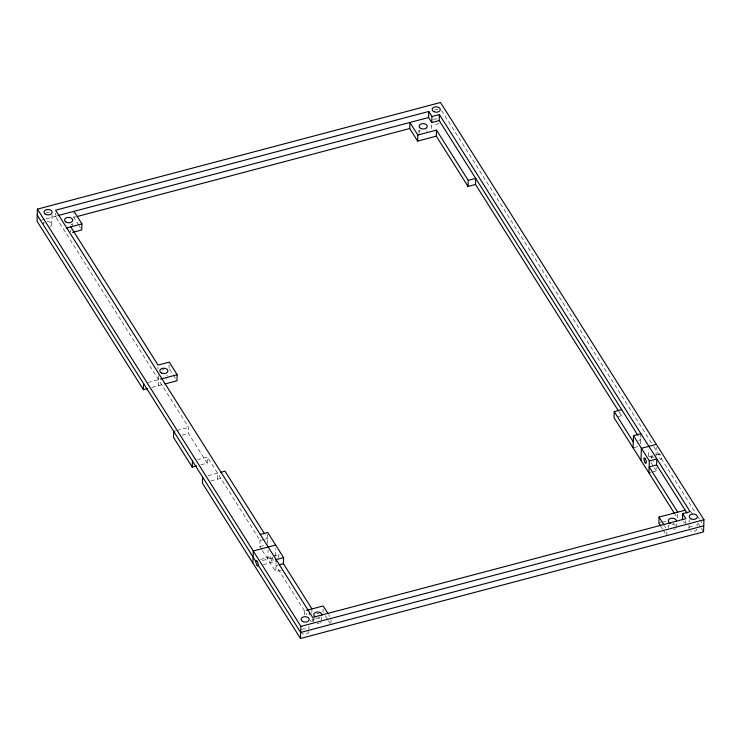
<?xml version="1.0" encoding="UTF-8"?>
<svg xmlns="http://www.w3.org/2000/svg" width="741" height="741" viewBox="0 0 741 741"><rect width="100%" height="100%" fill="white"/><g stroke="black" fill="none" stroke-linecap="round" stroke-linejoin="round"><path stroke-width="0.56" stroke-dasharray="3.71 2.78" d="M43.654 224.514L43.728 222.319M51.694 224.782L52.027 214.871M200.783 464.811L207.184 463.125L188.455 433.466L188.659 427.409L55.353 216.27L55.455 213.241M70.58 231.905L70.654 229.886M72.507 225.533L72.572 223.513M78.694 225.116L73.813 217.391L73.98 212.343M157.898 369.148L157.963 367.128M158.305 385.709L158.704 373.594M169.031 368.203L169.133 365.174M207.184 463.125L207.378 457.067L197.782 459.605M217.335 479.205L217.539 473.156M261.703 549.47L259.869 546.571L260.165 537.494M267.362 543.588L267.668 534.511M267.797 559.14L268.094 550.331M275.3 556.065L275.559 548.359M281.071 570.301L275.735 571.709L276.032 562.901M304.366 614.937L304.505 610.899M308.895 629.266L309.006 625.969M311.831 612.955L311.933 609.936M312.507 621.449L312.6 618.42M313.573 620.365L313.638 618.346M321.659 620.161L321.761 617.133M323.067 608.991L322.965 612.02L324.79 614.919M330.968 622.57L331.06 619.541M418.971 131.935L419.045 129.925M431.54 128.619L431.67 124.581M618.3 416.544L621.495 415.701L621.597 412.672M640.604 443.85L640.946 433.754M648.551 456.234L648.764 449.63M655.942 456.456L656.239 447.379M652.145 472.128L656.415 470.998L656.517 467.701M666.789 535.724L666.956 530.676M676.172 527.37L676.338 522.331M677.644 514.18L677.515 518.218L675.079 514.365M685.684 523.72L685.777 520.691M688.889 528.407L689.176 519.598M697.049 525.906L697.114 523.711M46.183 212.824L49.536 211.945M434.735 110.038L438.088 109.149M55.353 216.27L57.548 215.687M41.515 220.068L44.868 219.179M45.979 218.882L57.15 215.927M73.813 217.391L76.045 216.798M161.909 370.083L163.937 369.546M147.839 382.467L160.695 379.068M151.905 387.395L163.789 384.255M173.727 431.355L175.858 430.79M176.923 430.512L188.659 427.409M182.054 435.152L188.455 433.466M207.943 475.694L219.669 472.591M210.935 480.9L222.671 477.797M264.333 539.392L260.072 540.522L207.378 457.067M265.398 539.105L267.529 538.54L265.065 534.641M638.612 440.376L640.743 439.811L638.288 435.921M259.869 546.571L267.334 544.598M634.148 447.555L638.409 446.425M260.573 559.446L271.234 556.63M273.364 556.065L278.699 554.657M648.708 456.762L655.109 455.076M656.174 454.789L659.37 453.946M262.471 560.548L275.263 557.167M650.607 457.864L653.812 457.021M263.111 564.651L274.837 561.548M278.07 565.087L275.939 565.652L306.885 614.669M648.949 472.971L651.08 472.406M316.852 613.631L320.927 612.557M658.851 523.155L661.046 522.572M662.148 522.285L666.539 521.118M441.553 110.511L653.062 445.517M653.673 446.499L658.999 454.928A2.844 0.871 75.2 0 0 660.602 459.401A2.844 0.871 75.2 0 0 660.722 455.734A2.844 0.871 75.2 0 0 658.999 454.928M661.222 458.447L695.734 513.115M698.198 517.023L699.43 518.978M700.05 519.95L701.903 522.877M690.732 511.559L693.168 515.43M698.059 523.165L700.495 527.027M701.106 528L703.552 531.862M619.031 411.801L621.495 415.701M650.913 462.301L656.415 470.998M683.535 521.377L684.591 523.053M664.547 525.804L665.77 527.731M661.296 527.018L662.51 528.954M663.121 529.926L666.178 534.752M328.652 614.659L329.875 616.595M79.306 226.088L80.528 228.024M169.643 369.166L172.69 374.001M173.301 374.965L175.747 378.836M325.401 615.882L327.846 619.754M328.458 620.717L330.282 623.616M310.322 620.115L311.377 621.792M262.305 550.443L275.735 571.709M419.267 133.324A4.057 2.695 1.9 0 1 420.499 130.166M426.195 130.74A4.057 2.695 1.9 0 1 426.733 131.352M70.886 224.023A4.057 2.695 1.9 0 1 72.183 225.153M166.91 378.632A4.057 2.695 1.9 0 1 166.169 379.123M166.864 375.344A4.057 2.695 1.9 0 1 167.401 375.965M47.248 221.605A4.057 2.695 1.9 0 1 51.472 223.393A4.057 2.695 1.9 0 1 50.082 226.514M43.978 223.143A4.057 2.695 1.9 0 1 44.525 222.55M439.07 123.293A4.057 2.695 1.9 0 1 433.392 123.728M433.328 119.44A4.057 2.695 1.9 0 1 438.264 119.505M278.597 557.649A2.844 0.871 75.2 0 1 278.597 554.713A2.844 0.871 75.2 0 1 280.052 556.435M653.571 461.245A2.844 0.871 75.2 0 1 652.867 461.161M651.645 458.197A2.844 0.871 75.2 0 1 652.024 455.91A2.844 0.871 75.2 0 1 653.479 458.41M320.844 622.449A4.057 2.695 1.9 0 1 320.093 622.94M319.186 623.283A4.057 2.695 1.9 0 1 317.111 623.44M313.869 621.755A4.057 2.695 1.9 0 1 315.101 618.596M316.009 618.253A4.057 2.695 1.9 0 1 321.335 619.782M320.297 616.883A4.057 2.695 1.9 0 1 318.371 617.401M675.384 528.657A4.057 2.695 1.9 0 1 673.736 529.482M668.419 527.953A4.057 2.695 1.9 0 1 670.086 524.609A4.057 2.695 1.9 0 1 675.338 525.369M696.938 529.213A4.057 2.695 1.9 0 1 690.473 530.927M689.149 527.731A4.057 2.695 1.9 0 1 694.428 526.332M308.821 631.471A4.057 2.695 1.9 0 1 306.459 633.981A4.057 2.695 1.9 0 1 302.013 633.425M301.8 629.6A4.057 2.695 1.9 0 1 306.663 629.146M673.94 523.433A4.057 2.695 1.9 0 1 672.921 523.6M270.863 557.612A2.844 0.871 75.2 0 0 272.466 562.086A2.844 0.871 75.2 0 0 272.586 558.418A2.844 0.871 75.2 0 0 270.863 557.612"/><path stroke-width="1.11" d="M202.608 477.102L202.404 483.16L300.485 638.501L703.552 531.862L703.95 519.756L440.515 102.499L37.448 209.138L37.05 221.244L143.374 389.655L147.644 388.525M74.017 211.333L81.945 223.902L81.751 229.951L72.59 232.378M143.374 389.655L143.578 383.597M173.727 431.355L173.524 437.412L192.252 467.071L196.513 465.941M70.756 226.857L158.037 365.109L169.226 362.145L177.164 374.714L176.96 380.772L164.891 383.958M192.252 467.071L192.456 461.013M252.876 563.086L253.274 550.98L275.671 545.061M276.069 561.798L276.134 559.603L283.599 557.621L283.386 564.225M300.485 638.501L300.883 626.386L37.448 209.138M309.395 614.4L309.46 612.381M417.637 141.096L409.699 128.526L409.903 122.469L417.841 135.038L417.637 141.096L436.301 136.159L468.034 186.426L475.5 184.453L618.42 410.82M637.668 434.948L439.2 120.588L431.734 122.561L428.567 117.532L428.761 111.483L55.556 210.212L312.637 617.41L685.851 518.681L682.674 513.652L690.14 511.679L439.404 114.531L431.938 116.504L428.761 111.483M431.734 122.561L431.938 116.504M436.301 136.159L436.495 130.101L417.841 135.038M439.2 120.588L439.404 114.531M468.034 186.426L468.238 180.378L436.495 130.101M475.5 184.453L475.703 178.396L468.238 180.378M621.699 409.643L614.233 411.625L614.03 417.674L674.477 513.402M633.073 447.842L633.481 435.727L640.946 433.754M641.011 460.402L641.41 448.296L656.341 444.35M648.949 472.971L649.348 460.865L633.481 435.727M656.591 465.496L656.813 458.892L649.348 460.865M685.175 510.188L659.055 517.098L658.851 523.155L660.685 526.054M682.47 519.7L682.674 513.652M58.65 215.399L428.567 117.532M77.157 216.502L409.699 128.526M66.486 227.987L81.945 223.902M160.695 379.068L177.164 374.714M220.735 472.304L225.005 471.183L264.454 533.659M260.267 534.465L267.733 532.492L283.599 557.621M279.135 564.809L283.405 563.679L311.97 608.926M306.635 610.334L323.159 605.962L328.05 613.696M300.883 626.386L703.95 519.756M703.746 525.814L300.679 632.443L258.155 565.077M686.963 513.013L656.609 464.94L649.144 466.923L677.709 512.161M614.233 411.625L633.277 441.784M659.055 517.098L663.936 524.832M37.254 215.186L255.932 561.558A2.844 0.871 75.2 0 0 257.535 566.031A2.844 0.871 75.2 0 0 257.655 562.363A2.844 0.871 75.2 0 0 255.932 561.558M315.36 616.827A4.057 2.695 1.9 0 1 316.212 612.196A4.057 2.695 1.9 0 1 321.826 615.113M670.837 523.396A4.057 2.695 1.9 0 1 668.475 520.052A4.057 2.695 1.9 0 1 673.189 518.292A4.057 2.695 1.9 0 1 676.376 521.321M420.758 128.397A4.057 2.695 1.9 0 0 427.224 126.692A4.057 2.695 1.9 0 0 421.61 123.775A4.057 2.695 1.9 0 0 420.758 128.397M433.791 111.613A4.057 2.695 1.9 0 0 440.256 109.909A4.057 2.695 1.9 0 0 434.643 106.991A4.057 2.695 1.9 0 0 433.791 111.613M45.553 214.251A4.057 2.695 1.9 0 0 52.102 212.676A4.057 2.695 1.9 0 0 46.618 209.647A4.057 2.695 1.9 0 0 45.553 214.251M66.208 222.198A4.057 2.695 1.9 0 0 72.674 220.485A4.057 2.695 1.9 0 0 67.061 217.567A4.057 2.695 1.9 0 0 66.208 222.198M161.427 373.01A4.057 2.695 1.9 0 0 167.892 371.297A4.057 2.695 1.9 0 0 162.279 368.388A4.057 2.695 1.9 0 0 161.427 373.01M644.068 458.874A2.844 0.871 75.2 0 0 645.67 463.347A2.844 0.871 75.2 0 0 645.8 459.679A2.844 0.871 75.2 0 0 644.068 458.874M302.411 621.31A4.057 2.695 1.9 0 0 309.127 620.06A4.057 2.695 1.9 0 0 303.977 616.781A4.057 2.695 1.9 0 0 302.411 621.31M690.871 518.811A4.057 2.695 1.9 0 0 697.337 517.107A4.057 2.695 1.9 0 0 691.723 514.189A4.057 2.695 1.9 0 0 690.871 518.811"/></g></svg>
